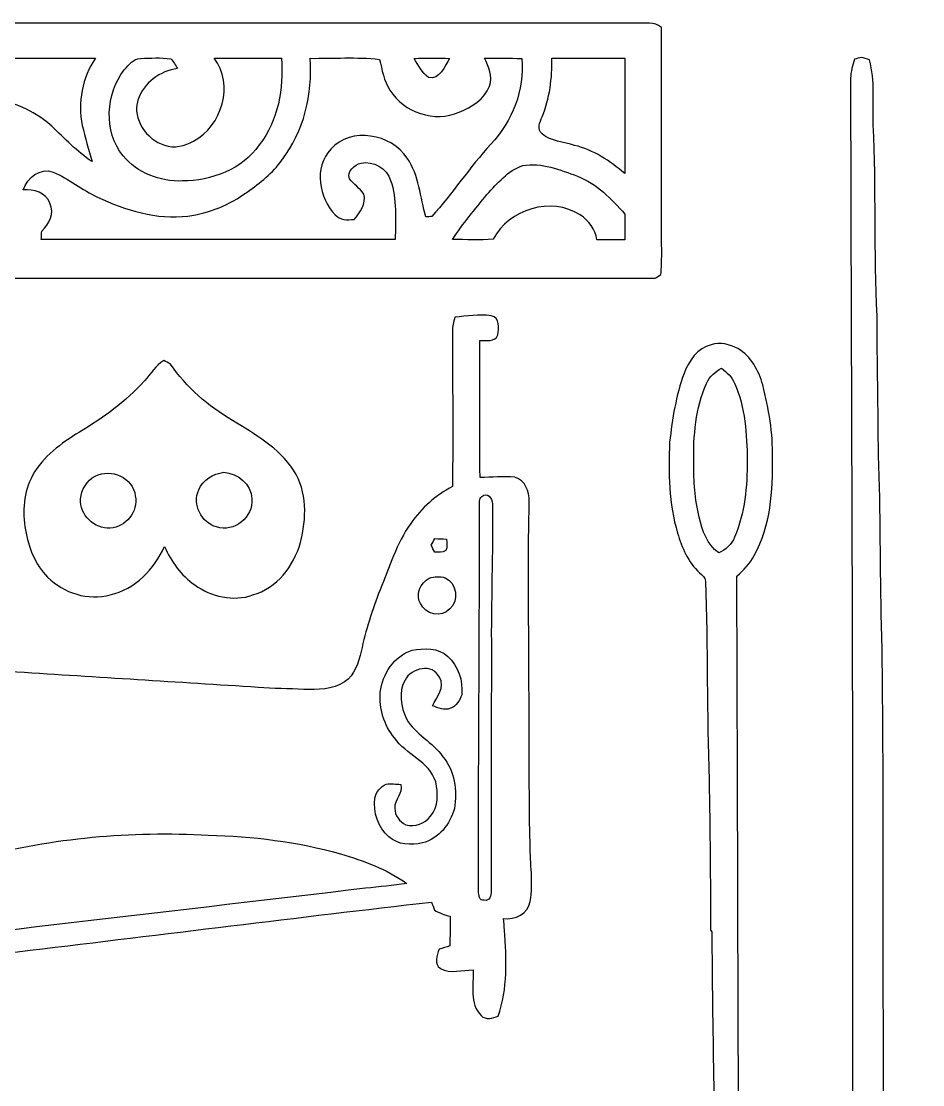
# Model space of a CAD drawing. Header units: centimetres. Extents: x -11.6 to 11.6, y -13.3 to 13.3.
# Drawn here: x -0.76 to 11.57, y -1.2 to 13.34 of the extents above; entities that cross this region are included whole.
import ezdxf

# ---------------------------------------------------------------- set-up
doc = ezdxf.new("R2010")
doc.units = ezdxf.units.CM
doc.header["$MEASUREMENT"] = 0
doc.layers.add('Camada 1', color=7, linetype='Continuous')

msp = doc.modelspace()

# ---------------------------------------------------------------- linework, layer by layer
at = {"layer": 'Camada 1', "color": 156}
for points, knots in [([(-11.61344, 13.16073), (-11.62826, 13.24574), (-11.55488, 13.32794), (-11.46739, 13.31207), (-11.46739, 13.31207), (-5.09376, 13.31382), (1.27987, 13.3117), (7.65352, 13.31312), (7.65352, 13.31312), (7.76958, 13.30854), (7.90115, 13.33993), (7.99606, 13.25386), (7.99606, 13.25386), (8.00417, 12.22269), (7.9957, 11.19152), (8.00028, 10.16035), (8.00028, 10.16035), (8.00064, 10.06545), (7.99747, 9.9702), (7.989, 9.8753), (7.989, 9.8753), (7.9696, 9.8633), (7.93009, 9.83932), (7.91033, 9.82733), (7.91033, 9.82733), (4.64889, 9.82591), (1.38747, 9.82944), (-1.8743, 9.82556), (-1.8743, 9.82556), (-2.14171, 9.14682), (-2.40347, 8.4656), (-2.67017, 7.78615), (-2.67017, 7.78615), (-2.85433, 7.31485), (-3.04024, 6.84001), (-3.13831, 6.34188), (-3.13831, 6.34188), (-3.20957, 5.95629), (-3.22121, 5.53507), (-3.04095, 5.17666), (-3.04095, 5.17666), (-2.8829, 4.86726), (-2.54458, 4.70641), (-2.21755, 4.64397), (-2.21755, 4.64397), (-1.75331, 4.55894), (-1.2841, 4.50778), (-0.81738, 4.44076), (-0.81738, 4.44076), (0.28292, 4.36915), (1.3836, 4.30176), (2.48391, 4.23121), (2.48391, 4.23121), (2.69098, 4.21534), (2.89877, 4.21462), (3.10585, 4.20441), (3.10585, 4.20441), (3.29423, 4.20017), (3.49956, 4.19805), (3.66253, 4.30635), (3.66253, 4.30635), (3.80293, 4.39844), (3.85409, 4.56988), (3.89008, 4.72439), (3.89008, 4.72439), (3.95427, 5.0112), (4.04035, 5.29271), (4.14972, 5.56577), (4.14972, 5.56577), (4.2813, 5.87162), (4.36986, 6.20077), (4.56917, 6.47276), (4.56917, 6.47276), (4.71594, 6.68267), (4.9096, 6.86118), (5.13927, 6.97688), (5.13927, 6.97688), (5.14667, 7.68561), (5.14139, 8.3947), (5.13891, 9.10343), (5.13891, 9.10343), (5.13715, 9.16834), (5.1562, 9.23042), (5.17065, 9.29251), (5.17065, 9.29251), (5.33576, 9.31086), (5.50298, 9.33273), (5.66914, 9.31403), (5.66914, 9.31403), (5.78908, 9.28934), (5.77391, 9.14188), (5.75875, 9.05051), (5.75875, 9.05051), (5.72099, 8.94785), (5.59859, 8.98277), (5.51532, 8.97325), (5.51532, 8.97325), (5.51602, 8.35025), (5.5132, 7.72688), (5.51638, 7.10388), (5.51638, 7.10388), (5.67548, 7.10177), (5.8353, 7.12082), (5.99369, 7.10494), (5.99369, 7.10494), (6.13409, 7.06649), (6.19159, 6.90667), (6.18842, 6.77403), (6.18842, 6.77403), (6.17431, 6.10376), (6.17926, 5.43277), (6.18313, 4.76215), (6.18313, 4.76215), (6.18983, 3.8682), (6.18277, 2.97427), (6.19972, 2.08033), (6.19972, 2.08033), (6.20218, 1.82209), (6.24521, 1.56069), (6.20289, 1.30386), (6.20289, 1.30386), (6.17466, 1.13736), (5.99546, 1.04951), (5.83881, 1.07032), (5.83881, 1.07032), (5.8427, 1.01847), (5.84729, 0.96555), (5.85152, 0.91298), (5.85152, 0.91298), (5.8794, 0.52105), (5.89633, 0.11112), (5.76438, -0.26492), (5.76438, -0.26492), (5.68819, -0.28892), (5.59611, -0.32173), (5.5312, -0.25471), (5.5312, -0.25471), (5.36787, -0.09207), (5.42995, 0.16087), (5.42042, 0.36759), (5.42042, 0.36759), (5.27227, 0.37146), (5.11104, 0.30938), (4.97416, 0.38876), (4.97416, 0.38876), (4.88209, 0.44908), (4.92619, 0.56902), (4.95618, 0.65158), (4.95618, 0.65158), (5.00486, 0.66745), (5.05354, 0.68262), (5.10292, 0.69673), (5.10292, 0.69673), (5.10645, 0.83219), (5.10857, 0.96731), (5.10575, 1.10277), (5.10575, 1.10277), (5.03166, 1.12182), (4.95969, 1.14723), (4.89372, 1.18497), (4.89372, 1.18497), (4.88032, 1.22273), (4.86692, 1.25976), (4.85352, 1.2968), (4.85352, 1.2968), (3.0226, 1.0862), (1.19345, 0.85619), (-0.63641, 0.63816), (-0.63641, 0.63816), (-1.74978, 0.50165), (-2.86419, 0.37253), (-3.97722, 0.23176), (-3.97722, 0.23176), (-3.98992, -0.21166), (-3.96098, -0.65475), (-3.96205, -1.09819), (-3.96205, -1.09819), (-3.96733, -1.14864), (-3.99308, -1.19345), (-4.01143, -1.24001), (-4.01143, -1.24001), (-4.05341, -1.25552), (-4.09539, -1.27141), (-4.13737, -1.28763), (-4.13737, -1.28763), (-4.13773, -1.37018), (-4.14055, -1.45274), (-4.14689, -1.53528), (-4.14689, -1.53528), (-4.34833, -1.60126), (-4.56706, -1.56739), (-4.77519, -1.5635), (-4.77519, -1.5635), (-4.86197, -1.49825), (-4.84645, -1.38324), (-4.84328, -1.28834), (-4.84328, -1.28834), (-4.89055, -1.2633), (-4.94911, -1.25095), (-4.98228, -1.20614), (-4.98228, -1.20614), (-5.04296, -1.09643), (-5.01261, -0.96731), (-5.01791, -0.84807), (-5.01791, -0.84807), (-4.99463, -0.34254), (-4.97521, 0.16544), (-5.01826, 0.67062), (-5.01826, 0.67062), (-5.00274, 0.86676), (-5.01368, 1.1169), (-4.82282, 1.23437), (-4.82282, 1.23437), (-4.82177, 1.29998), (-4.82141, 1.36525), (-4.81999, 1.4305), (-4.81999, 1.4305), (-5.31495, 1.4753), (-5.83812, 1.5702), (-6.235, 1.89018), (-6.235, 1.89018), (-6.3507, 1.9745), (-6.41702, 2.10996), (-6.53979, 2.1851), (-6.53979, 2.1851), (-6.55637, 1.94486), (-6.48017, 1.67815), (-6.60788, 1.45837), (-6.60788, 1.45837), (-6.68725, 1.3215), (-6.86047, 1.36172), (-6.99028, 1.38077), (-6.99028, 1.38077), (-7.03721, 1.22378), (-7.1007, 1.05728), (-7.24393, 0.96273), (-7.24393, 0.96273), (-7.53109, 0.75812), (-7.90257, 0.75247), (-8.24089, 0.77116), (-8.24089, 0.77116), (-8.243, 0.70097), (-8.24441, 0.63076), (-8.24653, 0.5602), (-8.24653, 0.5602), (-8.28639, 0.33584), (-8.36436, 0.08183), (-8.58696, -0.02399), (-8.58696, -0.02399), (-8.92421, -0.17463), (-9.3225, -0.1644), (-9.66328, -0.02962), (-9.66328, -0.02962), (-9.84391, 0.04056), (-10.00337, 0.17992), (-10.06439, 0.36759), (-10.06439, 0.36759), (-10.17235, 0.69179), (-10.1346, 1.03893), (-10.11943, 1.37371), (-10.11943, 1.37371), (-10.09967, 2.10397), (-10.1413, 2.83386), (-10.13106, 3.5641), (-10.13106, 3.5641), (-10.13953, 4.35222), (-10.10602, 5.13927), (-10.11872, 5.92737), (-10.11872, 5.92737), (-10.12754, 6.16091), (-10.06687, 6.41032), (-9.89471, 6.57718), (-9.89471, 6.57718), (-9.73772, 6.72041), (-9.52605, 6.81107), (-9.31156, 6.79944), (-9.31156, 6.79944), (-9.06744, 6.79309), (-8.8018, 6.79838), (-8.59155, 6.65409), (-8.59155, 6.65409), (-8.40669, 6.53133), (-8.31074, 6.31401), (-8.27652, 6.10129), (-8.27652, 6.10129), (-8.22889, 5.76333), (-8.24089, 5.42042), (-8.26346, 5.08105), (-8.26346, 5.08105), (-8.2677, 4.77943), (-8.26805, 4.47745), (-8.2691, 4.17547), (-8.2691, 4.17547), (-8.12659, 4.17724), (-7.98371, 4.18112), (-7.84083, 4.18182), (-7.84083, 4.18182), (-7.79673, 4.48027), (-7.84577, 4.78048), (-7.83943, 5.07965), (-7.83943, 5.07965), (-7.83872, 6.66184), (-7.84895, 8.24406), (-7.85213, 9.82627), (-7.85213, 9.82627), (-9.06956, 9.83014), (-10.28735, 9.82274), (-11.50479, 9.83014), (-11.50479, 9.83014), (-11.58521, 9.82238), (-11.62014, 9.91658), (-11.61308, 9.98255), (-11.61308, 9.98255), (-11.61273, 11.04194), (-11.61308, 12.10133), (-11.61344, 13.16073)], [0, 0, 0, 0, 0.0125, 0.0125, 0.0125, 0.0125, 0.025, 0.025, 0.025, 0.025, 0.0375, 0.0375, 0.0375, 0.0375, 0.05, 0.05, 0.05, 0.05, 0.0625, 0.0625, 0.0625, 0.0625, 0.075, 0.075, 0.075, 0.075, 0.0875, 0.0875, 0.0875, 0.0875, 0.1, 0.1, 0.1, 0.1, 0.1125, 0.1125, 0.1125, 0.1125, 0.125, 0.125, 0.125, 0.125, 0.1375, 0.1375, 0.1375, 0.1375, 0.15, 0.15, 0.15, 0.15, 0.1625, 0.1625, 0.1625, 0.1625, 0.175, 0.175, 0.175, 0.175, 0.1875, 0.1875, 0.1875, 0.1875, 0.2, 0.2, 0.2, 0.2, 0.2125, 0.2125, 0.2125, 0.2125, 0.225, 0.225, 0.225, 0.225, 0.2375, 0.2375, 0.2375, 0.2375, 0.25, 0.25, 0.25, 0.25, 0.2625, 0.2625, 0.2625, 0.2625, 0.275, 0.275, 0.275, 0.275, 0.2875, 0.2875, 0.2875, 0.2875, 0.3, 0.3, 0.3, 0.3, 0.3125, 0.3125, 0.3125, 0.3125, 0.325, 0.325, 0.325, 0.325, 0.3375, 0.3375, 0.3375, 0.3375, 0.35, 0.35, 0.35, 0.35, 0.3625, 0.3625, 0.3625, 0.3625, 0.375, 0.375, 0.375, 0.375, 0.3875, 0.3875, 0.3875, 0.3875, 0.4, 0.4, 0.4, 0.4, 0.4125, 0.4125, 0.4125, 0.4125, 0.425, 0.425, 0.425, 0.425, 0.4375, 0.4375, 0.4375, 0.4375, 0.45, 0.45, 0.45, 0.45, 0.4625, 0.4625, 0.4625, 0.4625, 0.475, 0.475, 0.475, 0.475, 0.4875, 0.4875, 0.4875, 0.4875, 0.5, 0.5, 0.5, 0.5, 0.5125, 0.5125, 0.5125, 0.5125, 0.525, 0.525, 0.525, 0.525, 0.5375, 0.5375, 0.5375, 0.5375, 0.55, 0.55, 0.55, 0.55, 0.5625, 0.5625, 0.5625, 0.5625, 0.575, 0.575, 0.575, 0.575, 0.5875, 0.5875, 0.5875, 0.5875, 0.6, 0.6, 0.6, 0.6, 0.6125, 0.6125, 0.6125, 0.6125, 0.625, 0.625, 0.625, 0.625, 0.6375, 0.6375, 0.6375, 0.6375, 0.65, 0.65, 0.65, 0.65, 0.6625, 0.6625, 0.6625, 0.6625, 0.675, 0.675, 0.675, 0.675, 0.6875, 0.6875, 0.6875, 0.6875, 0.7, 0.7, 0.7, 0.7, 0.7125, 0.7125, 0.7125, 0.7125, 0.725, 0.725, 0.725, 0.725, 0.7375, 0.7375, 0.7375, 0.7375, 0.75, 0.75, 0.75, 0.75, 0.7625, 0.7625, 0.7625, 0.7625, 0.775, 0.775, 0.775, 0.775, 0.7875, 0.7875, 0.7875, 0.7875, 0.8, 0.8, 0.8, 0.8, 0.8125, 0.8125, 0.8125, 0.8125, 0.825, 0.825, 0.825, 0.825, 0.8375, 0.8375, 0.8375, 0.8375, 0.85, 0.85, 0.85, 0.85, 0.8625, 0.8625, 0.8625, 0.8625, 0.875, 0.875, 0.875, 0.875, 0.8875, 0.8875, 0.8875, 0.8875, 0.9, 0.9, 0.9, 0.9, 0.9125, 0.9125, 0.9125, 0.9125, 0.925, 0.925, 0.925, 0.925, 0.9375, 0.9375, 0.9375, 0.9375, 0.95, 0.95, 0.95, 0.95, 0.9625, 0.9625, 0.9625, 0.9625, 0.975, 0.975, 0.975, 0.975, 1, 1, 1, 1]), ([(-3.3775, 12.83687), (-3.3775, 12.83687), (-3.3775, 12.83687), (-3.3775, 12.83687), (-3.3775, 12.83687), (-3.2004, 12.60827), (-3.15277, 12.2562), (-3.33728, 12.01842), (-3.33728, 12.01842), (-3.51401, 11.8057), (-3.82481, 11.80041), (-4.07599, 11.84486), (-4.07599, 11.84486), (-4.42136, 11.90412), (-4.68736, 12.16483), (-4.86938, 12.44987), (-4.86938, 12.44987), (-4.93112, 12.13131), (-5.05459, 11.82828), (-5.17983, 11.53018), (-5.17983, 11.53018), (-5.35869, 11.17035), (-5.41619, 10.74243), (-5.29872, 10.35438), (-5.29872, 10.35438), (-5.15408, 10.35402), (-5.00944, 10.35296), (-4.8648, 10.35579), (-4.8648, 10.35579), (-4.89126, 10.49337), (-4.96393, 10.63589), (-4.91137, 10.77665), (-4.91137, 10.77665), (-4.81999, 11.01266), (-4.63055, 11.22045), (-4.38608, 11.29911), (-4.38608, 11.29911), (-4.06858, 11.40741), (-3.68899, 11.27618), (-3.50131, 10.99925), (-3.50131, 10.99925), (-3.3662, 10.81263), (-3.30941, 10.58015), (-3.29917, 10.35261), (-3.29917, 10.35261), (-3.07869, 10.35473), (-2.8582, 10.35402), (-2.63735, 10.35402), (-2.63735, 10.35402), (-2.84585, 10.55158), (-2.90159, 10.84403), (-2.96403, 11.11179), (-2.96403, 11.11179), (-3.03176, 11.40283), (-2.95945, 11.73656), (-2.7379, 11.94576), (-2.7379, 11.94576), (-2.51566, 12.16342), (-2.22885, 12.34792), (-1.90605, 12.3384), (-1.90605, 12.3384), (-1.36065, 12.35816), (-0.75881, 12.28831), (-0.33867, 11.90554), (-0.33867, 11.90554), (-0.16615, 11.73198), (0.00916, 11.56088), (0.21025, 11.42047), (0.21025, 11.42047), (0.16791, 11.58592), (0.11289, 11.74855), (0.07796, 11.91612), (0.07796, 11.91612), (0.00881, 12.23009), (0.07902, 12.56982), (0.25822, 12.83582), (0.25822, 12.83582), (-0.95355, 12.83687), (-2.16534, 12.83476), (-3.3775, 12.83687)], [0, 0, 0, 0, 0.04761905, 0.04761905, 0.04761905, 0.04761905, 0.0952381, 0.0952381, 0.0952381, 0.0952381, 0.14285714, 0.14285714, 0.14285714, 0.14285714, 0.19047619, 0.19047619, 0.19047619, 0.19047619, 0.23809524, 0.23809524, 0.23809524, 0.23809524, 0.28571429, 0.28571429, 0.28571429, 0.28571429, 0.33333333, 0.33333333, 0.33333333, 0.33333333, 0.38095238, 0.38095238, 0.38095238, 0.38095238, 0.42857143, 0.42857143, 0.42857143, 0.42857143, 0.47619048, 0.47619048, 0.47619048, 0.47619048, 0.52380952, 0.52380952, 0.52380952, 0.52380952, 0.57142857, 0.57142857, 0.57142857, 0.57142857, 0.61904762, 0.61904762, 0.61904762, 0.61904762, 0.66666667, 0.66666667, 0.66666667, 0.66666667, 0.71428571, 0.71428571, 0.71428571, 0.71428571, 0.76190476, 0.76190476, 0.76190476, 0.76190476, 0.80952381, 0.80952381, 0.80952381, 0.80952381, 0.85714286, 0.85714286, 0.85714286, 0.85714286, 0.9047619, 0.9047619, 0.9047619, 0.9047619, 1, 1, 1, 1]), ([(3.19369, 12.83335), (3.19369, 12.83335), (3.19369, 12.83335), (3.19369, 12.83335), (3.19369, 12.83335), (3.22967, 12.34404), (3.10902, 11.83428), (2.8067, 11.44164), (2.8067, 11.44164), (2.6804, 11.26525), (2.50825, 11.13013), (2.33362, 11.00525), (2.33362, 11.00525), (2.09444, 10.83275), (1.81397, 10.71597), (1.52152, 10.6754), (1.52152, 10.6754), (1.09431, 10.62601), (0.66957, 10.75372), (0.2868, 10.93505), (0.2868, 10.93505), (0.07654, 11.03418), (-0.10583, 11.18517), (-0.31962, 11.27689), (-0.31962, 11.27689), (-0.49847, 11.34638), (-0.67522, 11.19857), (-0.72955, 11.03453), (-0.72955, 11.03453), (-0.58737, 11.04335), (-0.41839, 11.00172), (-0.36688, 10.85108), (-0.36688, 10.85108), (-0.29562, 10.71597), (-0.37711, 10.5664), (-0.4773, 10.47184), (-0.4773, 10.47184), (-0.47978, 10.43269), (-0.48153, 10.39354), (-0.48331, 10.35402), (-0.48331, 10.35402), (1.1303, 10.35402), (2.74425, 10.35402), (4.35785, 10.35402), (4.35785, 10.35402), (4.3568, 10.62389), (4.38326, 10.90471), (4.294, 11.16435), (4.294, 11.16435), (4.24039, 11.32804), (4.05729, 11.43493), (3.88902, 11.40071), (3.88902, 11.40071), (3.79906, 11.37637), (3.69817, 11.28959), (3.72957, 11.18729), (3.72957, 11.18729), (3.79024, 11.1125), (3.87103, 11.0564), (3.92711, 10.97773), (3.92711, 10.97773), (3.96346, 10.84473), (3.87879, 10.72338), (3.79411, 10.6299), (3.79411, 10.6299), (3.70346, 10.62355), (3.59903, 10.61543), (3.53659, 10.69516), (3.53659, 10.69516), (3.3087, 10.92588), (3.24272, 11.33968), (3.47451, 11.59051), (3.47451, 11.59051), (3.75284, 11.90096), (4.30423, 11.80253), (4.52049, 11.46704), (4.52049, 11.46704), (4.68629, 11.23032), (4.69582, 10.93363), (4.77555, 10.66518), (4.77555, 10.66518), (4.79565, 10.66623), (4.83551, 10.66834), (4.85563, 10.6694), (4.85563, 10.6694), (5.14066, 10.98584), (5.37457, 11.34568), (5.6649, 11.65859), (5.6649, 11.65859), (5.95347, 11.97397), (6.13056, 12.39837), (6.08717, 12.83017), (6.08717, 12.83017), (5.91714, 12.83934), (5.7471, 12.83687), (5.57705, 12.83405), (5.57705, 12.83405), (5.63316, 12.71693), (5.69453, 12.58499), (5.64479, 12.45411), (5.64479, 12.45411), (5.58024, 12.27384), (5.39891, 12.16836), (5.23205, 12.09674), (5.23205, 12.09674), (4.89761, 11.94928), (4.47462, 12.09145), (4.28342, 12.39872), (4.28342, 12.39872), (4.20158, 12.52466), (4.17653, 12.67566), (4.1416, 12.81888), (4.1416, 12.81888), (3.82729, 12.85451), (3.50943, 12.83017), (3.19369, 12.83335)], [0, 0, 0, 0, 0.03333333, 0.03333333, 0.03333333, 0.03333333, 0.06666667, 0.06666667, 0.06666667, 0.06666667, 0.1, 0.1, 0.1, 0.1, 0.13333333, 0.13333333, 0.13333333, 0.13333333, 0.16666667, 0.16666667, 0.16666667, 0.16666667, 0.2, 0.2, 0.2, 0.2, 0.23333333, 0.23333333, 0.23333333, 0.23333333, 0.26666667, 0.26666667, 0.26666667, 0.26666667, 0.3, 0.3, 0.3, 0.3, 0.33333333, 0.33333333, 0.33333333, 0.33333333, 0.36666667, 0.36666667, 0.36666667, 0.36666667, 0.4, 0.4, 0.4, 0.4, 0.43333333, 0.43333333, 0.43333333, 0.43333333, 0.46666667, 0.46666667, 0.46666667, 0.46666667, 0.5, 0.5, 0.5, 0.5, 0.53333333, 0.53333333, 0.53333333, 0.53333333, 0.56666667, 0.56666667, 0.56666667, 0.56666667, 0.6, 0.6, 0.6, 0.6, 0.63333333, 0.63333333, 0.63333333, 0.63333333, 0.66666667, 0.66666667, 0.66666667, 0.66666667, 0.7, 0.7, 0.7, 0.7, 0.73333333, 0.73333333, 0.73333333, 0.73333333, 0.76666667, 0.76666667, 0.76666667, 0.76666667, 0.8, 0.8, 0.8, 0.8, 0.83333333, 0.83333333, 0.83333333, 0.83333333, 0.86666667, 0.86666667, 0.86666667, 0.86666667, 0.9, 0.9, 0.9, 0.9, 0.93333333, 0.93333333, 0.93333333, 0.93333333, 1, 1, 1, 1]), ([(0.65193, 12.67777), (0.65193, 12.67777), (0.65193, 12.67777), (0.65193, 12.67777), (0.65193, 12.67777), (0.39652, 12.34651), (0.36547, 11.83393), (0.63465, 11.50161), (0.63465, 11.50161), (0.82902, 11.26559), (1.14335, 11.14459), (1.44533, 11.15624), (1.44533, 11.15624), (1.84291, 11.15871), (2.26413, 11.31252), (2.49765, 11.64978), (2.49765, 11.64978), (2.75731, 11.98421), (2.83279, 12.4206), (2.80141, 12.83441), (2.80141, 12.83441), (2.49485, 12.83899), (2.18827, 12.8337), (1.88136, 12.83722), (1.88136, 12.83722), (2.15582, 12.47422), (1.98825, 11.90872), (1.59914, 11.70199), (1.59914, 11.70199), (1.47884, 11.63848), (1.33419, 11.5958), (1.20085, 11.64483), (1.20085, 11.64483), (0.95532, 11.72668), (0.75847, 12.00079), (0.83784, 12.2629), (0.83784, 12.2629), (0.91546, 12.4968), (1.13875, 12.66366), (1.38112, 12.69294), (1.38112, 12.69294), (1.35113, 12.7381), (1.32467, 12.78643), (1.28763, 12.82629), (1.28763, 12.82629), (1.15111, 12.84639), (1.01177, 12.83652), (0.87417, 12.83264), (0.87417, 12.83264), (0.7754, 12.83123), (0.71366, 12.74197), (0.65193, 12.67777)], [0, 0, 0, 0, 0.07142857, 0.07142857, 0.07142857, 0.07142857, 0.14285714, 0.14285714, 0.14285714, 0.14285714, 0.21428571, 0.21428571, 0.21428571, 0.21428571, 0.28571429, 0.28571429, 0.28571429, 0.28571429, 0.35714286, 0.35714286, 0.35714286, 0.35714286, 0.42857143, 0.42857143, 0.42857143, 0.42857143, 0.5, 0.5, 0.5, 0.5, 0.57142857, 0.57142857, 0.57142857, 0.57142857, 0.64285714, 0.64285714, 0.64285714, 0.64285714, 0.71428571, 0.71428571, 0.71428571, 0.71428571, 0.78571429, 0.78571429, 0.78571429, 0.78571429, 0.85714286, 0.85714286, 0.85714286, 0.85714286, 1, 1, 1, 1]), ([(4.61503, 12.83299), (4.61503, 12.83299), (4.61503, 12.83299), (4.61503, 12.83299), (4.61503, 12.83299), (4.66831, 12.73668), (4.72475, 12.63896), (4.81188, 12.56911), (4.81188, 12.56911), (4.97063, 12.53455), (5.0299, 12.72857), (5.1008, 12.83264), (5.1008, 12.83264), (4.93888, 12.83757), (4.7766, 12.83828), (4.61503, 12.83299)], [0, 0, 0, 0, 0.2, 0.2, 0.2, 0.2, 0.4, 0.4, 0.4, 0.4, 0.6, 0.6, 0.6, 0.6, 1, 1, 1, 1]), ([(6.49851, 12.83652), (6.49851, 12.83652), (6.49851, 12.83652), (6.49851, 12.83652), (6.49851, 12.83652), (6.50487, 12.56382), (6.46959, 12.28654), (6.3641, 12.03289), (6.3641, 12.03289), (6.33411, 11.96128), (6.29038, 11.86144), (6.36551, 11.80076), (6.36551, 11.80076), (6.48864, 11.69634), (6.65902, 11.68788), (6.8079, 11.64272), (6.8079, 11.64272), (7.06754, 11.58063), (7.29509, 11.43035), (7.4944, 11.25677), (7.4944, 11.25677), (7.50181, 11.78313), (7.49582, 12.30982), (7.49793, 12.83616), (7.49793, 12.83616), (7.16455, 12.83652), (6.83153, 12.83511), (6.49851, 12.83652)], [0, 0, 0, 0, 0.125, 0.125, 0.125, 0.125, 0.25, 0.25, 0.25, 0.25, 0.375, 0.375, 0.375, 0.375, 0.5, 0.5, 0.5, 0.5, 0.625, 0.625, 0.625, 0.625, 0.75, 0.75, 0.75, 0.75, 1, 1, 1, 1]), ([(10.63871, 12.82099), (10.66095, 12.82734), (10.70573, 12.84005), (10.72797, 12.84639), (10.72797, 12.84639), (10.76537, 12.83511), (10.80311, 12.82382), (10.84121, 12.81253), (10.84121, 12.81253), (10.92305, 12.5229), (10.88002, 12.21916), (10.89271, 11.92283), (10.89271, 11.92283), (10.93576, 11.05288), (10.90117, 10.18011), (10.94563, 9.31015), (10.94563, 9.31015), (10.94598, 8.67515), (10.96081, 8.0405), (10.96468, 7.4055), (10.96468, 7.4055), (10.99889, 6.63115), (10.98303, 5.8554), (11.00807, 5.0807), (11.00807, 5.0807), (11.04123, 3.30553), (11.02289, 1.52964), (11.03171, -0.24589), (11.03171, -0.24589), (11.03136, -1.31655), (11.03277, -2.3869), (11.03066, -3.45756), (11.03066, -3.45756), (11.02995, -3.52495), (11.04265, -3.59197), (11.055, -3.65865), (11.055, -3.65865), (11.17635, -3.6636), (11.30299, -3.64067), (11.42083, -3.67911), (11.42083, -3.67911), (11.54041, -3.72779), (11.56263, -3.87208), (11.55593, -3.98604), (11.55593, -3.98604), (11.54782, -4.70429), (11.57004, -5.4222), (11.55312, -6.14045), (11.55312, -6.14045), (11.557, -6.25474), (11.48537, -6.36763), (11.36896, -6.39092), (11.36896, -6.39092), (11.20352, -6.42267), (11.03383, -6.40079), (10.8666, -6.40644), (10.8666, -6.40644), (10.68775, -6.40115), (10.50642, -6.42267), (10.32932, -6.39234), (10.32932, -6.39234), (10.19493, -6.36588), (10.11555, -6.23147), (10.11166, -6.10234), (10.11166, -6.10234), (10.11624, -5.38585), (10.12718, -4.66936), (10.11414, -3.95323), (10.11414, -3.95323), (10.10954, -3.84315), (10.17235, -3.72709), (10.27818, -3.68687), (10.27818, -3.68687), (10.38189, -3.64701), (10.49513, -3.6636), (10.60414, -3.65831), (10.60414, -3.65831), (10.6172, -1.89759), (10.60555, -0.13652), (10.60944, 1.62453), (10.60944, 1.62453), (10.61084, 5.27015), (10.59003, 8.91575), (10.58262, 12.56136), (10.58262, 12.56136), (10.58509, 12.65061), (10.61366, 12.73598), (10.63871, 12.82099)], [0, 0, 0, 0, 0.04347826, 0.04347826, 0.04347826, 0.04347826, 0.08695652, 0.08695652, 0.08695652, 0.08695652, 0.13043478, 0.13043478, 0.13043478, 0.13043478, 0.17391304, 0.17391304, 0.17391304, 0.17391304, 0.2173913, 0.2173913, 0.2173913, 0.2173913, 0.26086957, 0.26086957, 0.26086957, 0.26086957, 0.30434783, 0.30434783, 0.30434783, 0.30434783, 0.34782609, 0.34782609, 0.34782609, 0.34782609, 0.39130435, 0.39130435, 0.39130435, 0.39130435, 0.43478261, 0.43478261, 0.43478261, 0.43478261, 0.47826087, 0.47826087, 0.47826087, 0.47826087, 0.52173913, 0.52173913, 0.52173913, 0.52173913, 0.56521739, 0.56521739, 0.56521739, 0.56521739, 0.60869565, 0.60869565, 0.60869565, 0.60869565, 0.65217391, 0.65217391, 0.65217391, 0.65217391, 0.69565217, 0.69565217, 0.69565217, 0.69565217, 0.73913043, 0.73913043, 0.73913043, 0.73913043, 0.7826087, 0.7826087, 0.7826087, 0.7826087, 0.82608696, 0.82608696, 0.82608696, 0.82608696, 0.86956522, 0.86956522, 0.86956522, 0.86956522, 0.91304348, 0.91304348, 0.91304348, 0.91304348, 1, 1, 1, 1]), ([(5.61128, 10.97209), (5.61128, 10.97209), (5.61128, 10.97209), (5.61128, 10.97209), (5.61128, 10.97209), (5.45041, 10.76889), (5.27719, 10.57451), (5.13891, 10.35473), (5.13891, 10.35473), (5.32448, 10.35719), (5.51108, 10.34556), (5.69629, 10.35897), (5.69629, 10.35897), (5.90761, 10.7717), (6.49286, 10.94986), (6.88622, 10.69163), (6.88622, 10.69163), (7.00792, 10.61755), (7.08871, 10.49231), (7.11517, 10.35261), (7.11517, 10.35261), (7.24217, 10.35367), (7.36917, 10.35332), (7.49652, 10.35296), (7.49652, 10.35296), (7.49757, 10.46973), (7.49793, 10.58615), (7.49687, 10.70292), (7.49687, 10.70292), (7.31414, 10.91247), (7.11412, 11.11814), (6.85024, 11.2215), (6.85024, 11.2215), (6.61212, 11.30969), (6.35916, 11.41341), (6.10093, 11.3665), (6.10093, 11.3665), (5.89455, 11.30087), (5.75522, 11.12308), (5.61128, 10.97209)], [0, 0, 0, 0, 0.09090909, 0.09090909, 0.09090909, 0.09090909, 0.18181818, 0.18181818, 0.18181818, 0.18181818, 0.27272727, 0.27272727, 0.27272727, 0.27272727, 0.36363636, 0.36363636, 0.36363636, 0.36363636, 0.45454545, 0.45454545, 0.45454545, 0.45454545, 0.54545455, 0.54545455, 0.54545455, 0.54545455, 0.63636364, 0.63636364, 0.63636364, 0.63636364, 0.72727273, 0.72727273, 0.72727273, 0.72727273, 0.81818182, 0.81818182, 0.81818182, 0.81818182, 1, 1, 1, 1]), ([(8.30579, 8.52416), (8.3714, 8.69456), (8.48747, 8.87306), (8.67657, 8.91786), (8.67657, 8.91786), (8.79968, 8.96196), (8.93127, 8.91998), (9.04346, 8.8653), (9.04346, 8.8653), (9.22231, 8.75806), (9.33026, 8.56403), (9.38142, 8.36682), (9.38142, 8.36682), (9.46502, 8.04227), (9.52217, 7.70854), (9.51618, 7.37234), (9.51618, 7.37234), (9.52358, 6.91868), (9.49147, 6.44243), (9.26606, 6.03744), (9.26606, 6.03744), (9.20891, 5.92559), (9.12354, 5.83282), (9.02794, 5.7531), (9.02794, 5.7531), (9.03817, 2.77671), (9.04662, -0.19967), (9.0551, -3.17641), (9.0551, -3.17641), (9.05157, -3.3803), (9.07732, -3.59021), (9.00747, -3.7867), (9.00747, -3.7867), (8.96902, -3.79659), (8.93056, -3.80612), (8.89246, -3.81635), (8.89246, -3.81635), (8.86953, -3.80858), (8.82332, -3.79306), (8.80039, -3.78495), (8.80039, -3.78495), (8.72172, -3.55353), (8.75383, -3.30694), (8.7436, -3.0674), (8.7436, -3.0674), (8.7263, -1.74837), (8.69102, -0.43039), (8.6868, 0.88864), (8.6868, 0.88864), (8.6868, 0.88864), (8.66951, 0.91263), (8.66951, 0.91263), (8.66951, 0.91263), (8.66985, 1.59597), (8.65786, 2.27929), (8.65046, 2.96262), (8.65046, 2.96262), (8.61518, 3.86961), (8.63282, 4.77801), (8.59861, 5.68501), (8.59861, 5.68501), (8.60212, 5.73758), (8.54604, 5.76403), (8.51851, 5.80036), (8.51851, 5.80036), (8.36083, 5.94218), (8.27617, 6.14327), (8.21725, 6.34223), (8.21725, 6.34223), (8.09871, 6.74511), (8.08813, 7.1695), (8.10894, 7.58613), (8.10894, 7.58613), (8.14599, 7.90363), (8.19467, 8.22325), (8.30579, 8.52416)], [0, 0, 0, 0, 0.05, 0.05, 0.05, 0.05, 0.1, 0.1, 0.1, 0.1, 0.15, 0.15, 0.15, 0.15, 0.2, 0.2, 0.2, 0.2, 0.25, 0.25, 0.25, 0.25, 0.3, 0.3, 0.3, 0.3, 0.35, 0.35, 0.35, 0.35, 0.4, 0.4, 0.4, 0.4, 0.45, 0.45, 0.45, 0.45, 0.5, 0.5, 0.5, 0.5, 0.55, 0.55, 0.55, 0.55, 0.6, 0.6, 0.6, 0.6, 0.65, 0.65, 0.65, 0.65, 0.7, 0.7, 0.7, 0.7, 0.75, 0.75, 0.75, 0.75, 0.8, 0.8, 0.8, 0.8, 0.85, 0.85, 0.85, 0.85, 0.9, 0.9, 0.9, 0.9, 1, 1, 1, 1]), ([(0.92674, 8.42186), (1.01564, 8.515), (1.07631, 8.63811), (1.1945, 8.6995), (1.1945, 8.6995), (1.21603, 8.68821), (1.25906, 8.66563), (1.28093, 8.65399), (1.28093, 8.65399), (1.50071, 8.33543), (1.79951, 8.07649), (2.13184, 7.88105), (2.13184, 7.88105), (2.43769, 7.69372), (2.76506, 7.50746), (2.96721, 7.20054), (2.96721, 7.20054), (3.15453, 6.90808), (3.14678, 6.53591), (3.05929, 6.21135), (3.05929, 6.21135), (2.97003, 5.88963), (2.73967, 5.58977), (2.40875, 5.49592), (2.40875, 5.49592), (2.14241, 5.39962), (1.83973, 5.47229), (1.61466, 5.6335), (1.61466, 5.6335), (1.42804, 5.76333), (1.29292, 5.95383), (1.20015, 6.15879), (1.20015, 6.15879), (1.06398, 5.84622), (0.7994, 5.5753), (0.45931, 5.49768), (0.45931, 5.49768), (0.15769, 5.41301), (-0.17709, 5.52167), (-0.39687, 5.73863), (-0.39687, 5.73863), (-0.5662, 5.9129), (-0.6618, 6.14715), (-0.69956, 6.38457), (-0.69956, 6.38457), (-0.74365, 6.63434), (-0.72672, 6.90316), (-0.60147, 7.12857), (-0.60147, 7.12857), (-0.46143, 7.3921), (-0.20954, 7.56778), (0.03739, 7.72195), (0.03739, 7.72195), (0.3623, 7.91527), (0.67239, 8.1407), (0.92674, 8.42186)], [0, 0, 0, 0, 0.06666667, 0.06666667, 0.06666667, 0.06666667, 0.13333333, 0.13333333, 0.13333333, 0.13333333, 0.2, 0.2, 0.2, 0.2, 0.26666667, 0.26666667, 0.26666667, 0.26666667, 0.33333333, 0.33333333, 0.33333333, 0.33333333, 0.4, 0.4, 0.4, 0.4, 0.46666667, 0.46666667, 0.46666667, 0.46666667, 0.53333333, 0.53333333, 0.53333333, 0.53333333, 0.6, 0.6, 0.6, 0.6, 0.66666667, 0.66666667, 0.66666667, 0.66666667, 0.73333333, 0.73333333, 0.73333333, 0.73333333, 0.8, 0.8, 0.8, 0.8, 0.86666667, 0.86666667, 0.86666667, 0.86666667, 1, 1, 1, 1]), ([(8.61484, 8.3887), (8.61484, 8.3887), (8.61484, 8.3887), (8.61484, 8.3887), (8.61484, 8.3887), (8.46137, 8.05003), (8.43314, 7.67009), (8.43845, 7.3025), (8.43845, 7.3025), (8.43526, 7.05343), (8.45467, 6.80295), (8.51322, 6.56025), (8.51322, 6.56025), (8.55591, 6.37786), (8.61942, 6.18596), (8.78028, 6.07306), (8.78028, 6.07306), (8.87871, 6.11222), (8.95809, 6.18808), (8.99759, 6.28685), (8.99759, 6.28685), (9.14047, 6.61563), (9.16869, 6.98041), (9.16975, 7.33495), (9.16975, 7.33495), (9.16693, 7.69126), (9.14188, 8.05885), (8.99759, 8.38941), (8.99759, 8.38941), (8.96267, 8.47725), (8.88893, 8.53792), (8.81803, 8.59577), (8.81803, 8.59577), (8.73195, 8.5478), (8.65187, 8.48289), (8.61484, 8.3887)], [0, 0, 0, 0, 0.1, 0.1, 0.1, 0.1, 0.2, 0.2, 0.2, 0.2, 0.3, 0.3, 0.3, 0.3, 0.4, 0.4, 0.4, 0.4, 0.5, 0.5, 0.5, 0.5, 0.6, 0.6, 0.6, 0.6, 0.7, 0.7, 0.7, 0.7, 0.8, 0.8, 0.8, 0.8, 1, 1, 1, 1]), ([(0.25505, 7.12116), (0.25505, 7.12116), (0.25505, 7.12116), (0.25505, 7.12116), (0.25505, 7.12116), (0.14357, 7.05801), (0.06139, 6.93807), (0.05432, 6.80895), (0.05432, 6.80895), (0.03632, 6.592), (0.24448, 6.39197), (0.45895, 6.41032), (0.45895, 6.41032), (0.67203, 6.42301), (0.84701, 6.63575), (0.80222, 6.84883), (0.80222, 6.84883), (0.7754, 7.09965), (0.46989, 7.23194), (0.25505, 7.12116)], [0, 0, 0, 0, 0.16666667, 0.16666667, 0.16666667, 0.16666667, 0.33333333, 0.33333333, 0.33333333, 0.33333333, 0.5, 0.5, 0.5, 0.5, 0.66666667, 0.66666667, 0.66666667, 0.66666667, 1, 1, 1, 1]), ([(1.6704, 6.93278), (1.6704, 6.93278), (1.6704, 6.93278), (1.6704, 6.93278), (1.6704, 6.93278), (1.57514, 6.73488), (1.70673, 6.48299), (1.91311, 6.42549), (1.91311, 6.42549), (2.14948, 6.34576), (2.42252, 6.55954), (2.39501, 6.81002), (2.39501, 6.81002), (2.39006, 7.0125), (2.20451, 7.15963), (2.01153, 7.17267), (2.01153, 7.17267), (1.86796, 7.1515), (1.72649, 7.07284), (1.6704, 6.93278)], [0, 0, 0, 0, 0.16666667, 0.16666667, 0.16666667, 0.16666667, 0.33333333, 0.33333333, 0.33333333, 0.33333333, 0.5, 0.5, 0.5, 0.5, 0.66666667, 0.66666667, 0.66666667, 0.66666667, 1, 1, 1, 1]), ([(5.54107, 6.84247), (5.54107, 6.84247), (5.54107, 6.84247), (5.54107, 6.84247), (5.54107, 6.84247), (5.49627, 6.81248), (5.51532, 6.74792), (5.50757, 6.70243), (5.50757, 6.70243), (5.5118, 4.94911), (5.49134, 3.19617), (5.49485, 1.44285), (5.49485, 1.44285), (5.50087, 1.39982), (5.50545, 1.30493), (5.57318, 1.32326), (5.57318, 1.32326), (5.6469, 1.3014), (5.67302, 1.391), (5.66666, 1.44604), (5.66666, 1.44604), (5.66807, 2.53929), (5.66983, 3.63255), (5.67195, 4.72581), (5.67195, 4.72581), (5.66384, 5.3982), (5.69629, 6.06953), (5.68466, 6.74158), (5.68466, 6.74158), (5.68995, 6.81989), (5.61552, 6.90703), (5.54107, 6.84247)], [0, 0, 0, 0, 0.11111111, 0.11111111, 0.11111111, 0.11111111, 0.22222222, 0.22222222, 0.22222222, 0.22222222, 0.33333333, 0.33333333, 0.33333333, 0.33333333, 0.44444444, 0.44444444, 0.44444444, 0.44444444, 0.55555556, 0.55555556, 0.55555556, 0.55555556, 0.66666667, 0.66666667, 0.66666667, 0.66666667, 0.77777778, 0.77777778, 0.77777778, 0.77777778, 1, 1, 1, 1]), ([(4.89937, 6.26779), (4.89937, 6.26779), (4.89937, 6.26779), (4.89937, 6.26779), (4.89937, 6.26779), (4.88209, 6.2371), (4.86516, 6.20606), (4.84823, 6.17502), (4.84823, 6.17502), (4.8648, 6.14362), (4.88138, 6.11222), (4.89795, 6.08047), (4.89795, 6.08047), (4.94805, 6.08471), (5.00379, 6.07377), (5.04895, 6.10198), (5.04895, 6.10198), (5.07505, 6.15102), (5.05848, 6.20781), (5.05882, 6.26004), (5.05882, 6.26004), (5.00556, 6.26073), (4.95229, 6.26356), (4.89937, 6.26779)], [0, 0, 0, 0, 0.14285714, 0.14285714, 0.14285714, 0.14285714, 0.28571429, 0.28571429, 0.28571429, 0.28571429, 0.42857143, 0.42857143, 0.42857143, 0.42857143, 0.57142857, 0.57142857, 0.57142857, 0.57142857, 0.71428571, 0.71428571, 0.71428571, 0.71428571, 1, 1, 1, 1]), ([(4.8207, 5.72628), (4.8207, 5.72628), (4.8207, 5.72628), (4.8207, 5.72628), (4.8207, 5.72628), (4.70146, 5.66137), (4.62986, 5.50333), (4.70181, 5.37845), (4.70181, 5.37845), (4.76603, 5.22851), (4.99004, 5.18125), (5.10117, 5.30506), (5.10117, 5.30506), (5.23416, 5.41584), (5.19677, 5.66137), (5.03802, 5.73051), (5.03802, 5.73051), (4.96746, 5.74993), (4.8895, 5.75168), (4.8207, 5.72628)], [0, 0, 0, 0, 0.16666667, 0.16666667, 0.16666667, 0.16666667, 0.33333333, 0.33333333, 0.33333333, 0.33333333, 0.5, 0.5, 0.5, 0.5, 0.66666667, 0.66666667, 0.66666667, 0.66666667, 1, 1, 1, 1]), ([(4.58611, 4.7392), (4.58611, 4.7392), (4.58611, 4.7392), (4.58611, 4.7392), (4.58611, 4.7392), (4.33951, 4.66019), (4.18287, 4.41395), (4.15254, 4.1656), (4.15254, 4.1656), (4.13419, 3.94299), (4.2037, 3.71474), (4.34586, 3.54188), (4.34586, 3.54188), (4.49967, 3.30941), (4.82177, 3.22226), (4.91067, 2.94145), (4.91067, 2.94145), (4.94276, 2.78553), (4.95053, 2.59891), (4.84011, 2.47049), (4.84011, 2.47049), (4.76391, 2.3696), (4.62385, 2.31598), (4.50144, 2.35267), (4.50144, 2.35267), (4.41924, 2.39783), (4.34939, 2.48038), (4.35151, 2.5781), (4.35151, 2.5781), (4.33809, 2.69804), (4.47111, 2.78129), (4.43264, 2.90442), (4.43264, 2.90442), (4.36667, 2.909), (4.30001, 2.91818), (4.23438, 2.90936), (4.23438, 2.90936), (4.15924, 2.8716), (4.08905, 2.80387), (4.07775, 2.71709), (4.07775, 2.71709), (4.05165, 2.52448), (4.12009, 2.31493), (4.26895, 2.18651), (4.26895, 2.18651), (4.39525, 2.07751), (4.57553, 2.07186), (4.73145, 2.10467), (4.73145, 2.10467), (4.95194, 2.16217), (5.10892, 2.3622), (5.16573, 2.57632), (5.16573, 2.57632), (5.207, 2.82117), (5.17277, 3.08963), (5.00803, 3.28436), (5.00803, 3.28436), (4.87257, 3.4865), (4.62738, 3.58634), (4.51061, 3.80223), (4.51061, 3.80223), (4.43511, 3.96628), (4.39737, 4.16772), (4.49121, 4.33246), (4.49121, 4.33246), (4.57305, 4.49967), (4.87115, 4.56459), (4.9604, 4.37127), (4.9604, 4.37127), (5.05071, 4.23298), (4.92054, 4.10138), (4.86692, 3.97862), (4.86692, 3.97862), (4.94488, 3.95357), (5.0292, 3.90877), (5.1114, 3.94582), (5.1114, 3.94582), (5.19358, 3.97262), (5.24157, 4.05341), (5.2652, 4.13173), (5.2652, 4.13173), (5.28813, 4.32223), (5.21616, 4.52472), (5.07646, 4.65632), (5.07646, 4.65632), (4.94383, 4.77555), (4.75014, 4.77061), (4.58611, 4.7392)], [0, 0, 0, 0, 0.04347826, 0.04347826, 0.04347826, 0.04347826, 0.08695652, 0.08695652, 0.08695652, 0.08695652, 0.13043478, 0.13043478, 0.13043478, 0.13043478, 0.17391304, 0.17391304, 0.17391304, 0.17391304, 0.2173913, 0.2173913, 0.2173913, 0.2173913, 0.26086957, 0.26086957, 0.26086957, 0.26086957, 0.30434783, 0.30434783, 0.30434783, 0.30434783, 0.34782609, 0.34782609, 0.34782609, 0.34782609, 0.39130435, 0.39130435, 0.39130435, 0.39130435, 0.43478261, 0.43478261, 0.43478261, 0.43478261, 0.47826087, 0.47826087, 0.47826087, 0.47826087, 0.52173913, 0.52173913, 0.52173913, 0.52173913, 0.56521739, 0.56521739, 0.56521739, 0.56521739, 0.60869565, 0.60869565, 0.60869565, 0.60869565, 0.65217391, 0.65217391, 0.65217391, 0.65217391, 0.69565217, 0.69565217, 0.69565217, 0.69565217, 0.73913043, 0.73913043, 0.73913043, 0.73913043, 0.7826087, 0.7826087, 0.7826087, 0.7826087, 0.82608696, 0.82608696, 0.82608696, 0.82608696, 0.86956522, 0.86956522, 0.86956522, 0.86956522, 0.91304348, 0.91304348, 0.91304348, 0.91304348, 1, 1, 1, 1]), ([(-1.35254, 1.90675), (-1.35254, 1.90675), (-1.35254, 1.90675), (-1.35254, 1.90675), (-1.35254, 1.90675), (-2.05139, 1.6524), (-2.77847, 1.43262), (-3.52812, 1.42098), (-3.52812, 1.42098), (-3.73661, 1.41286), (-3.94053, 1.46156), (-4.14725, 1.47496), (-4.14725, 1.47496), (-4.15149, 1.39381), (-4.15254, 1.31268), (-4.15254, 1.23155), (-4.15254, 1.23155), (-4.10703, 1.19909), (-4.05236, 1.17052), (-4.03331, 1.11371), (-4.03331, 1.11371), (-3.96239, 0.94085), (-3.96134, 0.74965), (-3.96521, 0.56549), (-3.96521, 0.56549), (-3.85339, 0.57009), (-3.74156, 0.57714), (-3.63078, 0.59336), (-3.63078, 0.59336), (-1.10418, 0.89393), (1.42416, 1.18356), (3.95111, 1.4859), (3.95111, 1.4859), (4.13948, 1.50071), (4.32611, 1.53034), (4.51414, 1.54939), (4.51414, 1.54939), (4.24427, 1.748), (3.9236, 1.86055), (3.6061, 1.95721), (3.6061, 1.95721), (3.01907, 2.12054), (2.40875, 2.19816), (1.80021, 2.21085), (1.80021, 2.21085), (0.74295, 2.27153), (-0.32666, 2.17487), (-1.35254, 1.90675)], [0, 0, 0, 0, 0.07692308, 0.07692308, 0.07692308, 0.07692308, 0.15384615, 0.15384615, 0.15384615, 0.15384615, 0.23076923, 0.23076923, 0.23076923, 0.23076923, 0.30769231, 0.30769231, 0.30769231, 0.30769231, 0.38461538, 0.38461538, 0.38461538, 0.38461538, 0.46153846, 0.46153846, 0.46153846, 0.46153846, 0.53846154, 0.53846154, 0.53846154, 0.53846154, 0.61538462, 0.61538462, 0.61538462, 0.61538462, 0.69230769, 0.69230769, 0.69230769, 0.69230769, 0.76923077, 0.76923077, 0.76923077, 0.76923077, 0.84615385, 0.84615385, 0.84615385, 0.84615385, 1, 1, 1, 1])]:
    msp.add_open_spline(points, degree=3, knots=knots, dxfattribs=at)

doc.saveas('drawing.dxf')
